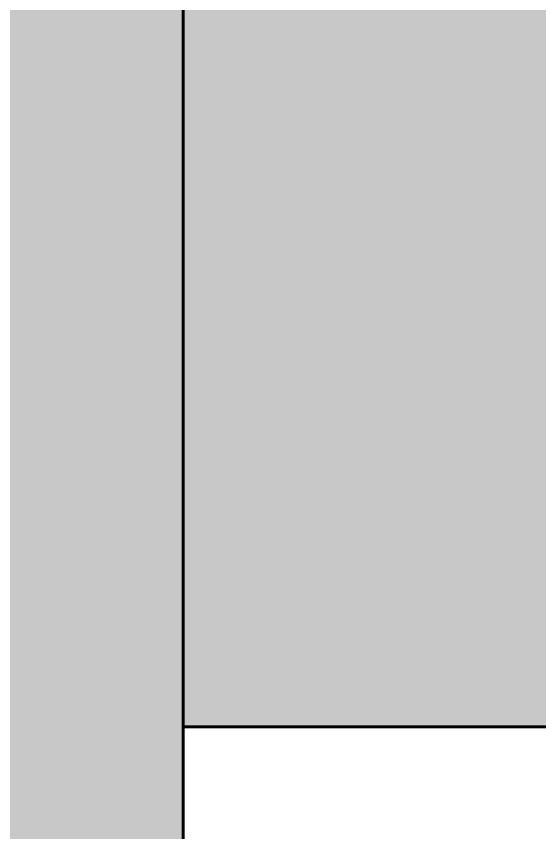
# Model space of a CAD drawing. Header units: inches. Extents: x -4110 to -1807, y 11006 to 12281.
# Drawn here: x -3581.424154 to -3581.422844, y 11097.751631 to 11097.753674 of the extents above; entities that cross this region are included whole.
import ezdxf

# ---------------------------------------------------------------- set-up
doc = ezdxf.new("R2010")
doc.units = ezdxf.units.IN
doc.header["$MEASUREMENT"] = 0
for name, color, linetype, lineweight in [('0-1', 7, 'Continuous', 5), ('0-2', 50, 'Continuous', 18), ('Q-CASE-2', 7, 'Continuous', 9), ('Q-CASE-3', 253, 'Continuous', 9), ('Q-CASE-7', 250, 'Continuous', 60)]:
    doc.layers.add(name, color=color, linetype=linetype, lineweight=lineweight)

# ---------------------------------------------------------------- blocks, each defined once
blk = doc.blocks.new('OD_CW_Base Cabinet - OD_CW_Base Cabinet-3857755-ENLARGED RCP - 1ST FLOOR PLAN - EAST')
at = {"layer": 'Q-CASE-3'}
blk.add_hatch(color=256, dxfattribs=at).paths.add_polyline_path([(0.7377049, 0), (70.8627049, 0), (70.8627049, 1), (0.7377049, 1)], flags=0)
at = {"layer": 'Q-CASE-2'}
for p, q in [((0.7377049, 1), (0.7377049, 0)), ((0.7377049, 0), (70.8627049, 0))]:
    blk.add_line(p, q, dxfattribs=at)
at = {"layer": 'Q-CASE-7'}
for p, q in [((0.7377049, 24), (0.7377049, 0)), ((0.7377049, 0), (70.8627049, 0))]:
    blk.add_line(p, q, dxfattribs=at)
blk = doc.blocks.new('OD_CW_Base Cabinet - OD_CW_Base Cabinet-3870381-ENLARGED RCP - 1ST FLOOR PLAN - EAST')
at = {"layer": 'Q-CASE-3'}
blk.add_hatch(color=256, dxfattribs=at).paths.add_polyline_path([(56.5197885, 0), (107.9252049, 0), (107.9252049, 1), (56.5197885, 1)], flags=0)
at = {"layer": 'Q-CASE-2'}
blk.add_line((56.5197885, 0), (86.9252049, 0), dxfattribs=at)
at = {"layer": 'Q-CASE-7'}
blk.add_line((56.5197885, 0), (107.9252049, 0), dxfattribs=at)
blk = doc.blocks.new('CTR - 1st Phase - Unit Layouts_rvt-1-ENLARGED RCP - 1ST FLOOR PLAN - EAST')
at = {"layer": '0-2', "rotation": 90.00000000000007}
blk.add_blockref('OD_CW_Base Cabinet - OD_CW_Base Cabinet-3870381-ENLARGED RCP - 1ST FLOOR PLAN - EAST', (-3581.4237367, 11013.8266912), dxfattribs=at)
at = {"layer": '0-2'}
blk.add_blockref('OD_CW_Base Cabinet - OD_CW_Base Cabinet-3857755-ENLARGED RCP - 1ST FLOOR PLAN - EAST', (-3582.1614416, 11097.7518961), dxfattribs=at)

msp = doc.modelspace()

# ---------------------------------------------------------------- block references
at = {"layer": '0-1'}
msp.add_blockref('CTR - 1st Phase - Unit Layouts_rvt-1-ENLARGED RCP - 1ST FLOOR PLAN - EAST', (0, 0), dxfattribs=at)

doc.saveas('drawing.dxf')
